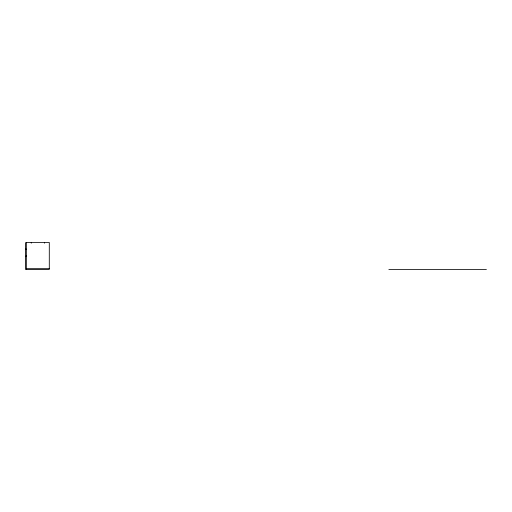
<?xml version="1.0" encoding="UTF-8"?>
<svg xmlns="http://www.w3.org/2000/svg" width="512" height="512" viewBox="0 0 512 512"><rect width="100%" height="100%" fill="white"/><g stroke="black" fill="none" stroke-linecap="round" stroke-linejoin="round"><path stroke-width="0.77" d="M26.336 242.675L25.6 242.675L25.6 256L26.336 256M25.6 249.152L26.336 249.152M25.6 249.357L26.336 249.357M26.336 256.243L25.6 256.243L25.6 269.53L26.336 269.53L26.336 242.47L49.293 242.47L49.293 269.402L26.336 269.402M26.336 268.666L49.293 268.666M388.845 269.402L486.4 269.402M44.454 242.47L44.454 243.213M31.258 242.47L31.258 243.213"/></g></svg>
